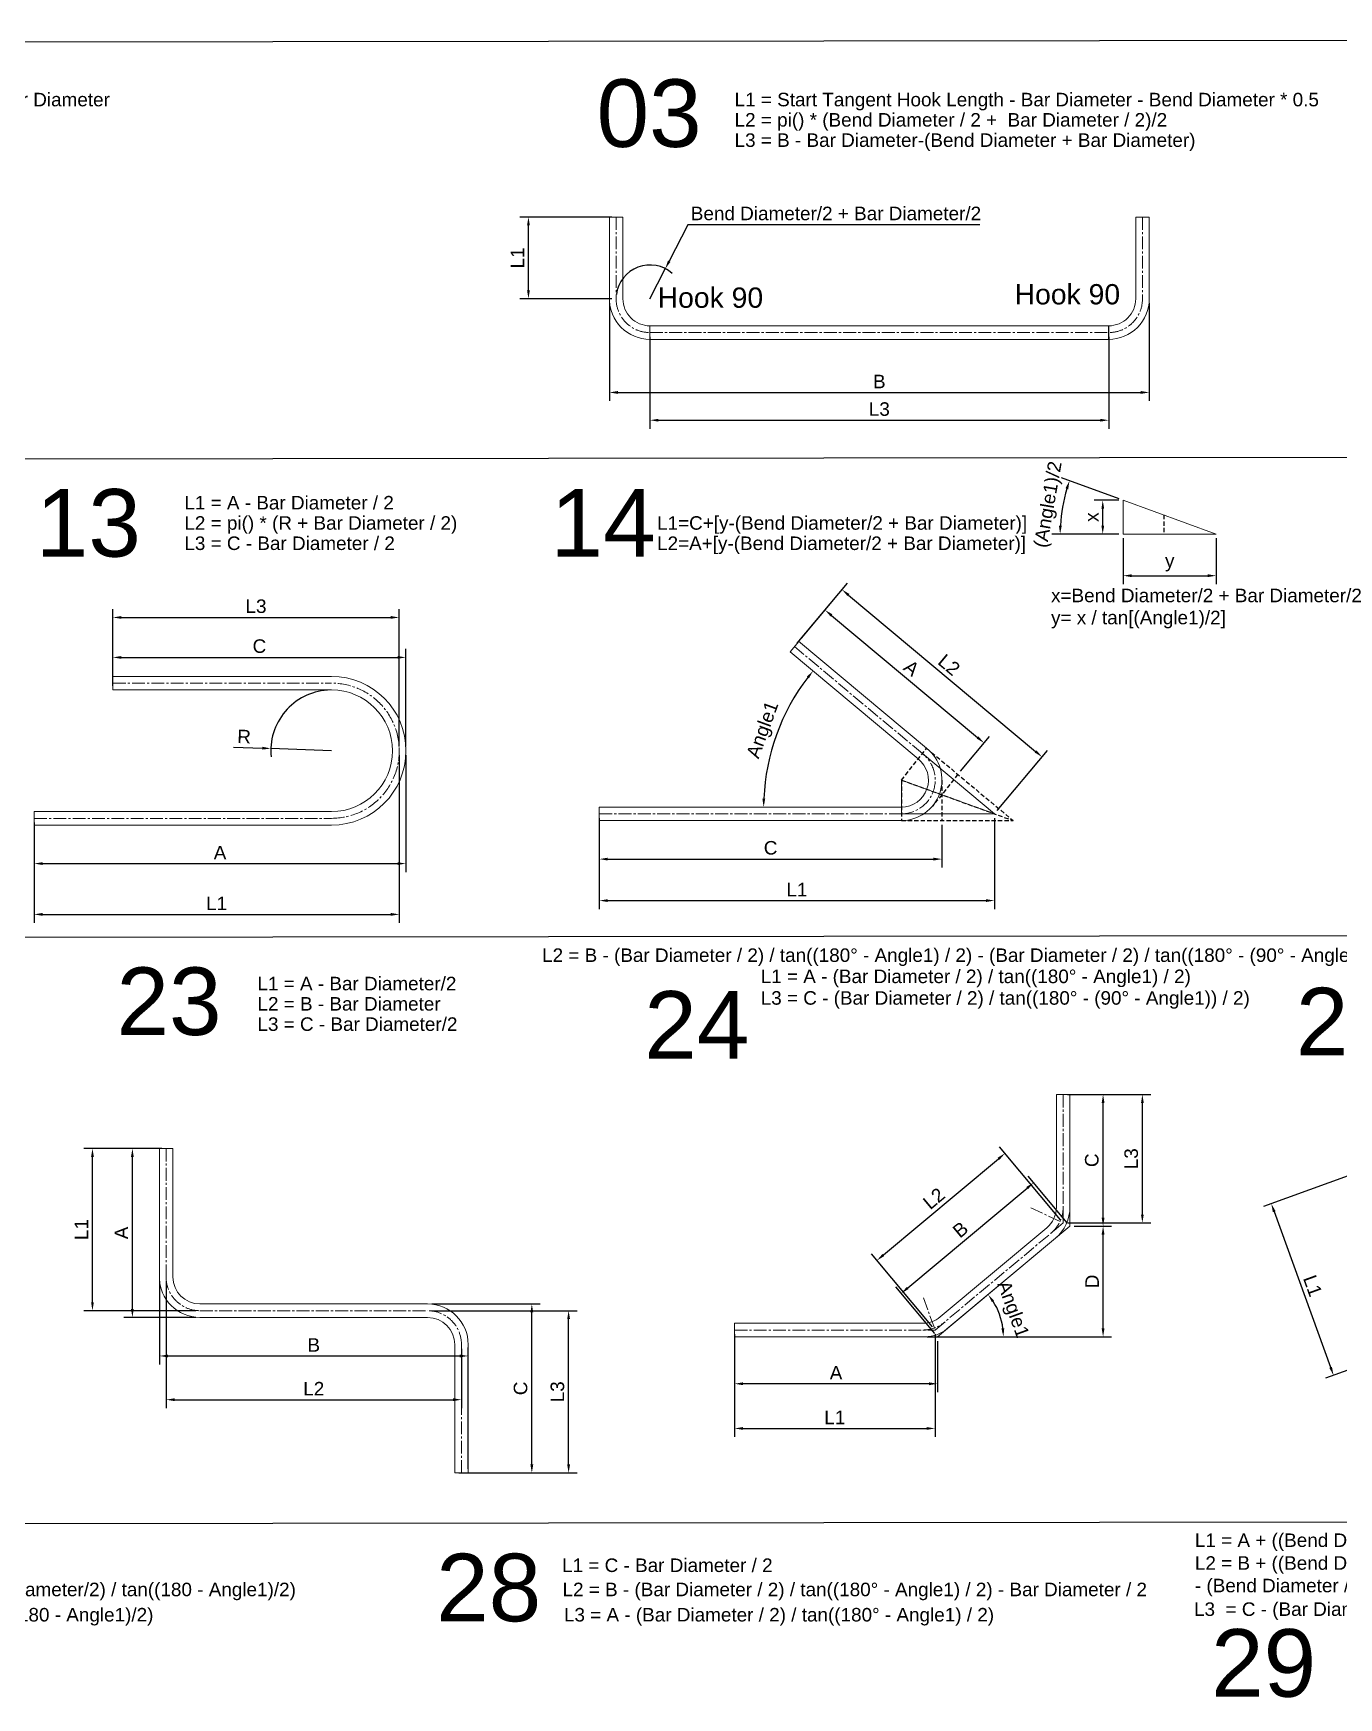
# Model space of a CAD drawing. Header units: metres. Extents: x 125 to 13754, y 1503 to 11930.
# Drawn here: x 2531 to 4461, y 8868 to 11331 of the extents above; entities that cross this region are included whole.
import ezdxf

# ---------------------------------------------------------------- set-up
doc = ezdxf.new("R2010")
doc.units = ezdxf.units.M
doc.linetypes.add('CENTER2', pattern=[28.575, 19.05, -3.175, 3.175, -3.175])
doc.linetypes.add('HIDDEN', pattern=[9.525, 6.35, -3.175])
doc.layers.add('Border', color=6, linetype='HIDDEN')
for name, color, linetype, lineweight in [('CL', 5, 'CENTER2', 0), ('D-STR-DIM', 7, 'Continuous', 0), ('D-STR-STR1', 3, 'Continuous', 0), ('Rebar', 7, 'Continuous', 20)]:
    doc.layers.add(name, color=color, linetype=linetype, lineweight=lineweight)
doc.styles.add('Arial', font='arial.ttf')
doc.dimstyles.new('Check', dxfattribs={"dimscale": 10, "dimtxt": 2, "dimasz": 1.25, "dimexe": 1.25, "dimexo": 0.625, "dimtad": 1, "dimtoh": 1, "dimdec": 1, "dimtxsty": 'Arial', "dimcen": 2.5, "dimclrd": 8, "dimclre": 8, "dimclrt": 1, "dimaunit": 1, "dimadec": 3, "dimazin": 0, "dimtfac": 1, "dimtdec": 1, "dimtix": 1, "dimtmove": 0, "dimatfit": 3, "dimfxl": 1, "dimarcsym": 0})
doc.dimstyles.new('D1-1', dxfattribs={"dimscale": 10, "dimtxt": 2, "dimasz": 1.25, "dimexe": 1.25, "dimexo": 0.625, "dimtad": 1, "dimdec": 1, "dimtxsty": 'Arial', "dimcen": 2.5, "dimclrd": 8, "dimclre": 8, "dimclrt": 4, "dimadec": 1, "dimazin": 0, "dimtfac": 1, "dimtdec": 1, "dimtix": 1, "dimtmove": 0, "dimatfit": 3, "dimfxl": 1, "dimarcsym": 0})

# ---------------------------------------------------------------- blocks, each defined once
blk = doc.blocks.new('*D7')
at = {"layer": 'D-STR-DIM', "color": 8, "lineweight": -2, "transparency": 16777216}
for p, q in [((3081.8, 10263.1), (3081.8, 10090)), ((2531.8, 10153.1), (2531.8, 10090)), ((2544.3, 10102.5), (3069.3, 10102.5))]:
    blk.add_line(p, q, dxfattribs=at)
at = {"layer": 'D-STR-DIM', "color": 8, "transparency": 16777216}
for points in [[(2544.3, 10104.5), (2544.3, 10100.4), (2531.8, 10102.5)], [(3069.3, 10104.5), (3069.3, 10100.4), (3081.8, 10102.5)]]:
    blk.add_solid(points, dxfattribs=at)
at = {"layer": 'Defpoints', "color": 0, "transparency": 16777216}
for p in [(3081.8, 10269.4), (2531.8, 10159.4), (3081.8, 10102.5)]:
    blk.add_point(p, dxfattribs=at)
at = {"layer": 'D-STR-DIM', "color": 4, "transparency": 16777216, "insert": (2806.8, 10118.7), "char_height": 20, "attachment_point": 5, "style": 'Arial'}
blk.add_mtext('A', dxfattribs=at)
blk = doc.blocks.new('*D8')
at = {"layer": 'D-STR-DIM', "color": 8, "lineweight": -2, "transparency": 16777216}
for p, q in [((2648.2, 10365.6), (2648.2, 10420)), ((3081.8, 10275.6), (3081.8, 10420)), ((2660.7, 10407.5), (3069.3, 10407.5))]:
    blk.add_line(p, q, dxfattribs=at)
at = {"layer": 'D-STR-DIM', "color": 8, "transparency": 16777216}
for points in [[(2660.7, 10409.5), (2660.7, 10405.4), (2648.2, 10407.5)], [(3069.3, 10409.5), (3069.3, 10405.4), (3081.8, 10407.5)]]:
    blk.add_solid(points, dxfattribs=at)
at = {"layer": 'Defpoints', "color": 0, "transparency": 16777216}
for p in [(3081.8, 10407.5), (2648.2, 10359.4), (3081.8, 10269.4)]:
    blk.add_point(p, dxfattribs=at)
at = {"layer": 'D-STR-DIM', "color": 4, "transparency": 16777216, "insert": (2865, 10424.1), "char_height": 20, "attachment_point": 5, "style": 'Arial'}
blk.add_mtext('C', dxfattribs=at)
blk = doc.blocks.new('*D9')
at = {"layer": 'D-STR-DIM', "color": 8, "lineweight": -2, "transparency": 16777216}
for p, q in [((3367.7, 10169.8), (3367.7, 10096.6)), ((3874.4, 10159.8), (3874.4, 10096.6)), ((3380.2, 10109.1), (3861.9, 10109.1))]:
    blk.add_line(p, q, dxfattribs=at)
at = {"layer": 'D-STR-DIM', "color": 8, "transparency": 16777216}
for points in [[(3380.2, 10111.2), (3380.2, 10107), (3367.7, 10109.1)], [(3861.9, 10111.2), (3861.9, 10107), (3874.4, 10109.1)]]:
    blk.add_solid(points, dxfattribs=at)
at = {"layer": 'Defpoints', "color": 0, "transparency": 16777216}
for p in [(3367.7, 10176.1), (3874.4, 10166.1), (3874.4, 10109.1)]:
    blk.add_point(p, dxfattribs=at)
at = {"layer": 'D-STR-DIM', "color": 4, "transparency": 16777216, "insert": (3621, 10125.7), "char_height": 20, "attachment_point": 5, "style": 'Arial'}
blk.add_mtext('C', dxfattribs=at)
blk = doc.blocks.new('*D10')
at = {"layer": 'D-STR-DIM', "color": 8, "lineweight": -2, "transparency": 16777216}
blk.add_arc((3924.6, 10186.1), 313.8, 142.3742, 177.7178, dxfattribs=at)
at = {"layer": 'D-STR-DIM', "color": 8, "transparency": 16777216}
for points in [[(3674.4, 10379), (3677.6, 10376.4), (3683.8, 10387.4)], [(3613.1, 10198.5), (3608.9, 10198.6), (3610.7, 10186.1)]]:
    blk.add_solid(points, dxfattribs=at)
at = {"layer": 'Defpoints', "color": 0, "transparency": 16777216}
for p in [(3649.9, 10415.8), (3644, 10326.6), (3839.3, 10257.4), (3367.7, 10186.1), (3814.4, 10186.1)]:
    blk.add_point(p, dxfattribs=at)
at = {"layer": 'D-STR-DIM', "color": 4, "transparency": 16777216, "insert": (3611.5, 10299.7), "char_height": 20, "attachment_point": 5, "rotation": 70.046, "style": 'Arial'}
blk.add_mtext('Angle1', dxfattribs=at)
blk = doc.blocks.new('*D20')
at = {"layer": 'D-STR-DIM', "color": 8, "lineweight": -2, "transparency": 16777216}
for p, q in [((2717.1, 9484.7), (2717.1, 9361.5)), ((3173.8, 9207.2), (3173.8, 9386.5)), ((2729.6, 9374), (3161.3, 9374))]:
    blk.add_line(p, q, dxfattribs=at)
at = {"layer": 'D-STR-DIM', "color": 8, "transparency": 16777216}
for points in [[(2729.6, 9376.1), (2729.6, 9371.9), (2717.1, 9374)], [(3161.3, 9376.1), (3161.3, 9371.9), (3173.8, 9374)]]:
    blk.add_solid(points, dxfattribs=at)
at = {"layer": 'Defpoints', "color": 0, "transparency": 16777216}
for p in [(2717.1, 9491), (3173.8, 9374), (3173.8, 9201)]:
    blk.add_point(p, dxfattribs=at)
at = {"layer": 'D-STR-DIM', "color": 4, "transparency": 16777216, "insert": (2945.4, 9390.3), "char_height": 20, "attachment_point": 5, "style": 'Arial'}
blk.add_mtext('B', dxfattribs=at)
blk = doc.blocks.new('*D19')
at = {"layer": 'D-STR-DIM', "color": 8, "lineweight": -2, "transparency": 16777216}
for p, q in [((2710.8, 9681), (2664.7, 9681)), ((2677.2, 9443.5), (2677.2, 9668.5)), ((2770.8, 9431), (2664.7, 9431))]:
    blk.add_line(p, q, dxfattribs=at)
at = {"layer": 'D-STR-DIM', "color": 8, "transparency": 16777216}
for points in [[(2675.1, 9668.5), (2679.2, 9668.5), (2677.2, 9681)], [(2675.1, 9443.5), (2679.2, 9443.5), (2677.2, 9431)]]:
    blk.add_solid(points, dxfattribs=at)
at = {"layer": 'Defpoints', "color": 0, "transparency": 16777216}
for p in [(2677.2, 9681), (2717.1, 9681), (2777.1, 9431)]:
    blk.add_point(p, dxfattribs=at)
at = {"layer": 'D-STR-DIM', "color": 4, "transparency": 16777216, "insert": (2660.9, 9556), "char_height": 20, "attachment_point": 5, "rotation": 90, "style": 'Arial'}
blk.add_mtext('A', dxfattribs=at)
blk = doc.blocks.new('*D21')
at = {"layer": 'D-STR-DIM', "color": 8, "lineweight": -2, "transparency": 16777216}
for p, q in [((3120.1, 9451), (3280.4, 9451)), ((3267.9, 9213.5), (3267.9, 9438.5)), ((3160.1, 9201), (3280.4, 9201))]:
    blk.add_line(p, q, dxfattribs=at)
at = {"layer": 'D-STR-DIM', "color": 8, "transparency": 16777216}
for points in [[(3265.8, 9438.5), (3270, 9438.5), (3267.9, 9451)], [(3265.8, 9213.5), (3270, 9213.5), (3267.9, 9201)]]:
    blk.add_solid(points, dxfattribs=at)
at = {"layer": 'Defpoints', "color": 0, "transparency": 16777216}
for p in [(3113.8, 9451), (3267.9, 9451), (3153.8, 9201)]:
    blk.add_point(p, dxfattribs=at)
at = {"layer": 'D-STR-DIM', "color": 4, "transparency": 16777216, "insert": (3251.3, 9326), "char_height": 20, "attachment_point": 5, "rotation": 90, "style": 'Arial'}
blk.add_mtext('C', dxfattribs=at)
blk = doc.blocks.new('*D22')
at = {"layer": 'D-STR-DIM', "color": 8, "lineweight": -2, "transparency": 16777216}
for p, q in [((3567.6, 9406.1), (3567.6, 9320.4)), ((3868, 9396.1), (3868, 9320.4)), ((3855.5, 9332.9), (3580.1, 9332.9))]:
    blk.add_line(p, q, dxfattribs=at)
at = {"layer": 'D-STR-DIM', "color": 8, "transparency": 16777216}
for points in [[(3580.1, 9335), (3580.1, 9330.8), (3567.6, 9332.9)], [(3855.5, 9335), (3855.5, 9330.8), (3868, 9332.9)]]:
    blk.add_solid(points, dxfattribs=at)
at = {"layer": 'Defpoints', "color": 0, "transparency": 16777216}
for p in [(3567.6, 9412.4), (3868, 9402.4), (3567.6, 9332.9)]:
    blk.add_point(p, dxfattribs=at)
at = {"layer": 'D-STR-DIM', "color": 4, "transparency": 16777216, "insert": (3717.8, 9349.2), "char_height": 20, "attachment_point": 5, "style": 'Arial'}
blk.add_mtext('A', dxfattribs=at)
blk = doc.blocks.new('*D23')
at = {"layer": 'D-STR-DIM', "color": 8, "lineweight": -2, "transparency": 16777216}
for p, q in [((4059.7, 9570.9), (4002, 9640)), ((3823.8, 9474.6), (4000.4, 9622.4)), ((3863.9, 9407.2), (3806.2, 9476.2))]:
    blk.add_line(p, q, dxfattribs=at)
at = {"layer": 'D-STR-DIM', "color": 8, "transparency": 16777216}
for points in [[(3999.1, 9624), (4001.8, 9620.8), (4010, 9630.4)], [(3822.5, 9476.2), (3825.1, 9473.1), (3814.2, 9466.6)]]:
    blk.add_solid(points, dxfattribs=at)
at = {"layer": 'Defpoints', "color": 0, "transparency": 16777216}
for p in [(4010, 9630.4), (4063.7, 9566.1), (3868, 9402.4)]:
    blk.add_point(p, dxfattribs=at)
at = {"layer": 'D-STR-DIM', "color": 4, "transparency": 16777216, "insert": (3901.7, 9561), "char_height": 20, "attachment_point": 5, "rotation": 39.908, "style": 'Arial'}
blk.add_mtext('B', dxfattribs=at)
blk = doc.blocks.new('*D24')
at = {"layer": 'D-STR-DIM', "color": 8, "lineweight": -2, "transparency": 16777216}
for p, q in [((4060, 9760.8), (4125.2, 9760.8)), ((4112.7, 9578.6), (4112.7, 9748.3)), ((4070, 9566.1), (4125.2, 9566.1))]:
    blk.add_line(p, q, dxfattribs=at)
at = {"layer": 'D-STR-DIM', "color": 8, "transparency": 16777216}
for points in [[(4110.6, 9748.3), (4114.8, 9748.3), (4112.7, 9760.8)], [(4110.6, 9578.6), (4114.8, 9578.6), (4112.7, 9566.1)]]:
    blk.add_solid(points, dxfattribs=at)
at = {"layer": 'Defpoints', "color": 0, "transparency": 16777216}
for p in [(4053.7, 9760.8), (4112.7, 9760.8), (4063.7, 9566.1)]:
    blk.add_point(p, dxfattribs=at)
at = {"layer": 'D-STR-DIM', "color": 4, "transparency": 16777216, "insert": (4096.1, 9663.5), "char_height": 20, "attachment_point": 5, "rotation": 90, "style": 'Arial'}
blk.add_mtext('C', dxfattribs=at)
blk = doc.blocks.new('*D25')
at = {"layer": 'D-STR-DIM', "color": 8, "lineweight": -2, "transparency": 16777216}
for p, q in [((4070, 9566.1), (4125.2, 9566.1)), ((4112.7, 9414.9), (4112.7, 9553.6)), ((3852.4, 9402.4), (4125.2, 9402.4))]:
    blk.add_line(p, q, dxfattribs=at)
at = {"layer": 'D-STR-DIM', "color": 8, "transparency": 16777216}
for points in [[(4110.6, 9553.6), (4114.8, 9553.6), (4112.7, 9566.1)], [(4110.6, 9414.9), (4114.8, 9414.9), (4112.7, 9402.4)]]:
    blk.add_solid(points, dxfattribs=at)
at = {"layer": 'Defpoints', "color": 0, "transparency": 16777216}
for p in [(4063.7, 9566.1), (4112.7, 9566.1), (3846.2, 9402.4)]:
    blk.add_point(p, dxfattribs=at)
at = {"layer": 'D-STR-DIM', "color": 4, "transparency": 16777216, "insert": (4096.5, 9484.3), "char_height": 20, "width": 15.706, "attachment_point": 5, "rotation": 90, "style": 'Arial'}
blk.add_mtext('D', dxfattribs=at)
blk = doc.blocks.new('*D42')
at = {"layer": 'D-STR-DIM', "color": 8, "lineweight": -2, "transparency": 16777216}
blk.add_line((3874.2, 9402.4), (3977.8, 9402.4), dxfattribs=at)
blk.add_arc((3868, 9402.4), 97.4, 7.3609, 32.547, dxfattribs=at)
at = {"layer": 'D-STR-DIM', "color": 8, "transparency": 16777216}
for points in [[(3948.3, 9453.5), (3951.7, 9456), (3942.6, 9464.8)], [(3966.6, 9415), (3962.4, 9414.7), (3965.3, 9402.4)]]:
    blk.add_solid(points, dxfattribs=at)
at = {"layer": 'Defpoints', "color": 0, "transparency": 16777216}
for p in [(4042.2, 9548.1), (3881.9, 9414), (3962.7, 9424.8), (3567.6, 9402.4), (3849.8, 9402.4)]:
    blk.add_point(p, dxfattribs=at)
at = {"layer": 'D-STR-DIM', "color": 4, "transparency": 16777216, "insert": (3977.5, 9442.2), "char_height": 20, "attachment_point": 5, "rotation": 289.954, "style": 'Arial'}
blk.add_mtext('Angle1', dxfattribs=at)
blk = doc.blocks.new('*D103')
at = {"layer": 'D-STR-DIM', "color": 8, "lineweight": -2, "transparency": 16777216}
for p, q in [((3666.7, 10435.9), (3709.6, 10487.2)), ((3711.2, 10469.6), (3927.1, 10289)), ((3901.8, 10239.3), (3944.7, 10290.6))]:
    blk.add_line(p, q, dxfattribs=at)
at = {"layer": 'D-STR-DIM', "color": 8, "transparency": 16777216}
for points in [[(3712.5, 10471.2), (3709.8, 10468), (3701.6, 10477.6)], [(3928.4, 10290.6), (3925.7, 10287.4), (3936.6, 10281)]]:
    blk.add_solid(points, dxfattribs=at)
at = {"layer": 'Defpoints', "color": 0, "transparency": 16777216}
for p in [(3662.7, 10431.1), (3936.6, 10281), (3897.8, 10234.5)]:
    blk.add_point(p, dxfattribs=at)
at = {"layer": 'D-STR-DIM', "color": 4, "transparency": 16777216, "insert": (3829.5, 10391.8), "char_height": 20, "attachment_point": 5, "rotation": 320.092, "style": 'Arial'}
blk.add_mtext('A', dxfattribs=at)
blk = doc.blocks.new('*D105')
at = {"layer": 'D-STR-DIM', "color": 8, "lineweight": -2, "transparency": 16777216}
for p, q in [((3382.6, 10931.8), (3382.6, 10787)), ((4181, 10931.8), (4181, 10787)), ((3395.1, 10799.5), (4168.5, 10799.5))]:
    blk.add_line(p, q, dxfattribs=at)
at = {"layer": 'D-STR-DIM', "color": 8, "transparency": 16777216}
for points in [[(3395.1, 10801.6), (3395.1, 10797.4), (3382.6, 10799.5)], [(4168.5, 10801.6), (4168.5, 10797.4), (4181, 10799.5)]]:
    blk.add_solid(points, dxfattribs=at)
at = {"layer": 'Defpoints', "color": 0, "transparency": 16777216}
for p in [(3382.6, 10938.1), (4181, 10938.1), (4181, 10799.5)]:
    blk.add_point(p, dxfattribs=at)
at = {"layer": 'D-STR-DIM', "color": 4, "transparency": 16777216, "insert": (3781.8, 10815.7), "char_height": 20, "attachment_point": 5, "style": 'Arial'}
blk.add_mtext('B', dxfattribs=at)
blk = doc.blocks.new('Hook90')
at = {"layer": 'CL'}
blk.add_lwpolyline([(-94.5, 170.9), (-94.5, 50, 0.414214), (-44.5, 0), (-44.5, 0)], format="xyb", dxfattribs=at)
at = {"layer": 'Rebar'}
for p, q in [((-104.5, 170.9), (-84.5, 170.9)), ((-44.5, 10), (-44.5, -10))]:
    blk.add_line(p, q, dxfattribs=at)
for points in [[(-104.5, 170.9), (-104.5, 50, 0.414214), (-44.5, -10), (-44.5, -10)], [(-84.5, 170.9), (-84.5, 50, 0.414214), (-44.5, 10), (-44.5, 10)]]:
    blk.add_lwpolyline(points, format="xyb", dxfattribs=at)
blk = doc.blocks.new('*D129')
at = {"layer": 'D-STR-DIM', "color": 8, "lineweight": -2, "transparency": 16777216}
for p, q in [((3367.7, 10159.8), (3367.7, 10035.2)), ((3952.1, 10169.8), (3952.1, 10035.2)), ((3380.2, 10047.7), (3939.6, 10047.7))]:
    blk.add_line(p, q, dxfattribs=at)
at = {"layer": 'D-STR-DIM', "color": 8, "transparency": 16777216}
for points in [[(3380.2, 10049.8), (3380.2, 10045.6), (3367.7, 10047.7)], [(3939.6, 10049.8), (3939.6, 10045.6), (3952.1, 10047.7)]]:
    blk.add_solid(points, dxfattribs=at)
at = {"layer": 'Defpoints', "color": 0, "transparency": 16777216}
for p in [(3952.1, 10176.1), (3367.7, 10166.1), (3952.1, 10047.7)]:
    blk.add_point(p, dxfattribs=at)
at = {"layer": 'D-STR-DIM', "color": 1, "transparency": 16777216, "insert": (3659.9, 10064), "char_height": 20, "width": 581.837, "attachment_point": 5, "style": 'Arial'}
blk.add_mtext('L1', dxfattribs=at)
blk = doc.blocks.new('*D130')
at = {"layer": 'D-STR-DIM', "color": 8, "lineweight": -2, "transparency": 16777216}
for p, q in [((4136.6, 10642.2), (4051.3, 10673.1)), ((4136.2, 10590), (4036.7, 10590))]:
    blk.add_line(p, q, dxfattribs=at)
blk.add_arc((4280.1, 10590), 230.9, 163.1444, 176.8985, dxfattribs=at)
at = {"layer": 'D-STR-DIM', "color": 8, "transparency": 16777216}
for points in [[(4057.1, 10657.7), (4061.1, 10656.3), (4063.1, 10668.9)], [(4051.6, 10602.5), (4047.4, 10602.6), (4049.2, 10590)]]:
    blk.add_solid(points, dxfattribs=at)
at = {"layer": 'Defpoints', "color": 0, "transparency": 16777216}
for p in [(4055.4, 10643.2), (4142.4, 10640), (4142.4, 10590), (4280.1, 10590), (4280.1, 10590)]:
    blk.add_point(p, dxfattribs=at)
at = {"layer": 'D-STR-DIM', "color": 1, "transparency": 16777216, "insert": (4033.6, 10633.4), "char_height": 20, "attachment_point": 5, "rotation": 80.0214, "style": 'Arial'}
blk.add_mtext('{\\C4;(Angle1)/2}', dxfattribs=at)
blk = doc.blocks.new('*D131')
at = {"layer": 'D-STR-DIM', "color": 8, "lineweight": -2, "transparency": 16777216}
for p, q in [((4142.4, 10583.8), (4142.4, 10515.9)), ((4280.1, 10583.8), (4280.1, 10515.9)), ((4154.9, 10528.4), (4267.6, 10528.4))]:
    blk.add_line(p, q, dxfattribs=at)
at = {"layer": 'D-STR-DIM', "color": 8, "transparency": 16777216}
for points in [[(4154.9, 10530.5), (4154.9, 10526.3), (4142.4, 10528.4)], [(4267.6, 10530.5), (4267.6, 10526.3), (4280.1, 10528.4)]]:
    blk.add_solid(points, dxfattribs=at)
at = {"layer": 'Defpoints', "color": 0, "transparency": 16777216}
for p in [(4142.4, 10590), (4280.1, 10590), (4280.1, 10528.4)]:
    blk.add_point(p, dxfattribs=at)
at = {"layer": 'D-STR-DIM', "color": 1, "transparency": 16777216, "insert": (4211.3, 10547.6), "char_height": 20, "attachment_point": 5, "style": 'Arial'}
blk.add_mtext('y', dxfattribs=at)
blk = doc.blocks.new('*D132')
at = {"layer": 'D-STR-DIM', "color": 8, "lineweight": -2, "transparency": 16777216}
for p, q in [((4136.2, 10640), (4099.7, 10640)), ((4112.2, 10602.5), (4112.2, 10627.5)), ((4136.2, 10590), (4099.7, 10590))]:
    blk.add_line(p, q, dxfattribs=at)
at = {"layer": 'D-STR-DIM', "color": 8, "transparency": 16777216}
for points in [[(4110.2, 10627.5), (4114.3, 10627.5), (4112.2, 10640)], [(4110.2, 10602.5), (4114.3, 10602.5), (4112.2, 10590)]]:
    blk.add_solid(points, dxfattribs=at)
at = {"layer": 'Defpoints', "color": 0, "transparency": 16777216}
for p in [(4112.2, 10640), (4142.4, 10640), (4142.4, 10590)]:
    blk.add_point(p, dxfattribs=at)
at = {"layer": 'D-STR-DIM', "color": 1, "transparency": 16777216, "insert": (4096, 10615), "char_height": 20, "attachment_point": 5, "rotation": 90, "style": 'Arial'}
blk.add_mtext('x', dxfattribs=at)
blk = doc.blocks.new('*D155')
at = {"layer": 'D-STR-DIM', "color": 8, "lineweight": -2, "transparency": 16777216}
for p, q in [((3567.6, 9396.1), (3567.6, 9254.3)), ((3864.3, 9406.1), (3864.3, 9254.3)), ((3580.1, 9266.8), (3851.8, 9266.8))]:
    blk.add_line(p, q, dxfattribs=at)
at = {"layer": 'D-STR-DIM', "color": 8, "transparency": 16777216}
for points in [[(3580.1, 9268.8), (3580.1, 9264.7), (3567.6, 9266.8)], [(3851.8, 9268.8), (3851.8, 9264.7), (3864.3, 9266.8)]]:
    blk.add_solid(points, dxfattribs=at)
at = {"layer": 'Defpoints', "color": 0, "transparency": 16777216}
for p in [(3864.3, 9412.4), (3567.6, 9402.4), (3864.3, 9266.8)]:
    blk.add_point(p, dxfattribs=at)
at = {"layer": 'D-STR-DIM', "color": 1, "transparency": 16777216, "insert": (3715.9, 9283.1), "char_height": 20, "width": 656.801, "attachment_point": 5, "style": 'Arial'}
blk.add_mtext('L1', dxfattribs=at)
blk = doc.blocks.new('*D156')
at = {"layer": 'D-STR-DIM', "color": 8, "lineweight": -2, "transparency": 16777216}
for p, q in [((4049.7, 9575.6), (3959.6, 9683.3)), ((3787.8, 9523.4), (3958, 9665.7)), ((3860.3, 9417.2), (3770.2, 9524.9))]:
    blk.add_line(p, q, dxfattribs=at)
at = {"layer": 'D-STR-DIM', "color": 8, "transparency": 16777216}
for points in [[(3956.7, 9667.3), (3959.4, 9664.1), (3967.6, 9673.8)], [(3786.5, 9525), (3789.1, 9521.8), (3778.2, 9515.3)]]:
    blk.add_solid(points, dxfattribs=at)
at = {"layer": 'Defpoints', "color": 0, "transparency": 16777216}
for p in [(3967.6, 9673.8), (4053.7, 9570.8), (3864.3, 9412.4)]:
    blk.add_point(p, dxfattribs=at)
at = {"layer": 'D-STR-DIM', "color": 1, "transparency": 16777216, "insert": (3862.5, 9607), "char_height": 20, "attachment_point": 5, "rotation": 39.908, "style": 'Arial'}
blk.add_mtext('L2', dxfattribs=at)
blk = doc.blocks.new('*D157')
at = {"layer": 'D-STR-DIM', "color": 8, "lineweight": -2, "transparency": 16777216}
for p, q in [((4060, 9760.8), (4183.3, 9760.8)), ((4170.8, 9583.3), (4170.8, 9748.3)), ((4060, 9570.8), (4183.3, 9570.8))]:
    blk.add_line(p, q, dxfattribs=at)
at = {"layer": 'D-STR-DIM', "color": 8, "transparency": 16777216}
for points in [[(4168.8, 9748.3), (4172.9, 9748.3), (4170.8, 9760.8)], [(4168.8, 9583.3), (4172.9, 9583.3), (4170.8, 9570.8)]]:
    blk.add_solid(points, dxfattribs=at)
at = {"layer": 'Defpoints', "color": 0, "transparency": 16777216}
for p in [(4053.7, 9760.8), (4170.8, 9760.8), (4053.7, 9570.8)]:
    blk.add_point(p, dxfattribs=at)
at = {"layer": 'D-STR-DIM', "color": 1, "transparency": 16777216, "insert": (4154.4, 9665.8), "char_height": 20, "attachment_point": 5, "rotation": 90, "style": 'Arial'}
blk.add_mtext('L3', dxfattribs=at)
blk = doc.blocks.new('*D199')
at = {"layer": 'D-STR-DIM', "color": 8, "lineweight": -2, "transparency": 16777216}
for p, q in [((3386.4, 11059), (3250.4, 11059)), ((3262.9, 10950.6), (3262.9, 11046.5)), ((3386.4, 10938.1), (3250.4, 10938.1))]:
    blk.add_line(p, q, dxfattribs=at)
at = {"layer": 'D-STR-DIM', "color": 8, "transparency": 16777216}
for points in [[(3260.8, 11046.5), (3265, 11046.5), (3262.9, 11059)], [(3260.8, 10950.6), (3265, 10950.6), (3262.9, 10938.1)]]:
    blk.add_solid(points, dxfattribs=at)
at = {"layer": 'Defpoints', "color": 0, "transparency": 16777216}
for p in [(3262.9, 11059), (3392.6, 11059), (3392.6, 10938.1)]:
    blk.add_point(p, dxfattribs=at)
at = {"layer": 'D-STR-DIM', "color": 1, "transparency": 16777216, "insert": (3246.6, 10998.5), "char_height": 20, "width": 600.676, "attachment_point": 5, "rotation": 90, "style": 'Arial'}
blk.add_mtext('L1', dxfattribs=at)
blk = doc.blocks.new('*D200')
at = {"layer": 'D-STR-DIM', "color": 8, "lineweight": -2, "transparency": 16777216}
for p, q in [((3442.6, 10881.8), (3442.6, 10745.9)), ((4121, 10881.8), (4121, 10745.9)), ((3455.1, 10758.4), (4108.5, 10758.4))]:
    blk.add_line(p, q, dxfattribs=at)
at = {"layer": 'D-STR-DIM', "color": 8, "transparency": 16777216}
for points in [[(3455.1, 10760.5), (3455.1, 10756.3), (3442.6, 10758.4)], [(4108.5, 10760.5), (4108.5, 10756.3), (4121, 10758.4)]]:
    blk.add_solid(points, dxfattribs=at)
at = {"layer": 'Defpoints', "color": 0, "transparency": 16777216}
for p in [(3442.6, 10888.1), (4121, 10888.1), (4121, 10758.4)]:
    blk.add_point(p, dxfattribs=at)
at = {"layer": 'D-STR-DIM', "color": 1, "transparency": 16777216, "insert": (3781.8, 10774.8), "char_height": 20, "attachment_point": 5, "style": 'Arial'}
blk.add_mtext('L3', dxfattribs=at)
blk = doc.blocks.new('*D209')
at = {"layer": 'D-STR-STR1', "color": 8, "lineweight": -2, "transparency": 16777216}
for p, q in [((3498.5, 11047.6), (3471, 10993.7)), ((3930.6, 11047.6), (3498.5, 11047.6)), ((3442.6, 10938.1), (3465.3, 10982.6))]:
    blk.add_line(p, q, dxfattribs=at)
blk.add_arc((3442.6, 10938.1), 50, 48.6252, 172.838, dxfattribs=at)
at = {"layer": 'D-STR-STR1', "color": 8, "transparency": 16777216}
blk.add_solid([(3469.2, 10994.7), (3472.9, 10992.8), (3465.3, 10982.6)], dxfattribs=at)
at = {"layer": 'Defpoints', "color": 0, "transparency": 16777216}
for p in [(3465.3, 10982.6), (3442.6, 10938.1)]:
    blk.add_point(p, dxfattribs=at)
at = {"layer": 'D-STR-STR1', "color": 1, "transparency": 16777216, "insert": (3717.7, 11064.2), "char_height": 20, "attachment_point": 5, "style": 'Arial'}
blk.add_mtext('Bend Diameter/2 + Bar Diameter/2', dxfattribs=at)
blk = doc.blocks.new('*D217')
at = {"layer": 'D-STR-DIM', "color": 8, "lineweight": -2, "transparency": 16777216}
for p, q in [((3071.8, 10263.1), (3071.8, 10014.8)), ((2531.8, 10163.1), (2531.8, 10014.8)), ((2544.3, 10027.3), (3059.3, 10027.3))]:
    blk.add_line(p, q, dxfattribs=at)
at = {"layer": 'D-STR-DIM', "color": 8, "transparency": 16777216}
for points in [[(2544.3, 10029.4), (2544.3, 10025.2), (2531.8, 10027.3)], [(3059.3, 10029.4), (3059.3, 10025.2), (3071.8, 10027.3)]]:
    blk.add_solid(points, dxfattribs=at)
at = {"layer": 'Defpoints', "color": 0, "transparency": 16777216}
for p in [(3071.8, 10269.4), (2531.8, 10169.4), (3071.8, 10027.3)]:
    blk.add_point(p, dxfattribs=at)
at = {"layer": 'D-STR-DIM', "color": 1, "transparency": 16777216, "insert": (2801.8, 10043.6), "char_height": 20, "attachment_point": 5, "style": 'Arial'}
blk.add_mtext('L1', dxfattribs=at)
blk = doc.blocks.new('*D218')
at = {"layer": 'D-STR-DIM', "color": 8, "lineweight": -2, "transparency": 16777216}
for p, q in [((2648.2, 10375.6), (2648.2, 10479.1)), ((2660.7, 10466.6), (3059.3, 10466.6)), ((3071.8, 10275.6), (3071.8, 10479.1))]:
    blk.add_line(p, q, dxfattribs=at)
at = {"layer": 'D-STR-DIM', "color": 8, "transparency": 16777216}
for points in [[(2660.7, 10468.7), (2660.7, 10464.6), (2648.2, 10466.6)], [(3059.3, 10468.7), (3059.3, 10464.6), (3071.8, 10466.6)]]:
    blk.add_solid(points, dxfattribs=at)
at = {"layer": 'Defpoints', "color": 0, "transparency": 16777216}
for p in [(3071.8, 10466.6), (2648.2, 10369.4), (3071.8, 10269.4)]:
    blk.add_point(p, dxfattribs=at)
at = {"layer": 'D-STR-DIM', "color": 1, "transparency": 16777216, "insert": (2860, 10483.1), "char_height": 20, "attachment_point": 5, "style": 'Arial'}
blk.add_mtext('L3', dxfattribs=at)
blk = doc.blocks.new('*D219')
at = {"layer": 'D-STR-STR1', "color": 8, "lineweight": -2, "transparency": 16777216}
for p, q in [((2826.8, 10274.8), (2869.4, 10273.2)), ((2971.8, 10269.4), (2881.9, 10272.7))]:
    blk.add_line(p, q, dxfattribs=at)
blk.add_arc((2971.8, 10269.4), 90, 93.9789, 185.8374, dxfattribs=at)
at = {"layer": 'D-STR-STR1', "color": 8, "transparency": 16777216}
blk.add_solid([(2869.5, 10275.3), (2869.3, 10271.1), (2881.9, 10272.7)], dxfattribs=at)
at = {"layer": 'Defpoints', "color": 0, "transparency": 16777216}
for p in [(2881.9, 10272.7), (2971.8, 10269.4)]:
    blk.add_point(p, dxfattribs=at)
at = {"layer": 'D-STR-STR1', "color": 4, "transparency": 16777216, "insert": (2842.4, 10290.4), "char_height": 20, "attachment_point": 5, "rotation": 357.8796, "style": 'Arial'}
blk.add_mtext('R', dxfattribs=at)
blk = doc.blocks.new('*D223')
at = {"layer": 'D-STR-DIM', "color": 8, "lineweight": -2, "transparency": 16777216}
for p, q in [((2720.8, 9681), (2605.6, 9681)), ((2618.1, 9453.5), (2618.1, 9668.5)), ((2770.8, 9441), (2605.6, 9441))]:
    blk.add_line(p, q, dxfattribs=at)
at = {"layer": 'D-STR-DIM', "color": 8, "transparency": 16777216}
for points in [[(2616.1, 9668.5), (2620.2, 9668.5), (2618.1, 9681)], [(2616.1, 9453.5), (2620.2, 9453.5), (2618.1, 9441)]]:
    blk.add_solid(points, dxfattribs=at)
at = {"layer": 'Defpoints', "color": 0, "transparency": 16777216}
for p in [(2618.1, 9681), (2727.1, 9681), (2777.1, 9441)]:
    blk.add_point(p, dxfattribs=at)
at = {"layer": 'D-STR-DIM', "color": 1, "transparency": 16777216, "insert": (2601.9, 9561), "char_height": 20, "attachment_point": 5, "rotation": 90, "style": 'Arial'}
blk.add_mtext('L1', dxfattribs=at)
blk = doc.blocks.new('*D224')
at = {"layer": 'D-STR-DIM', "color": 8, "lineweight": -2, "transparency": 16777216}
for p, q in [((2727.1, 9484.7), (2727.1, 9296.8)), ((3163.8, 9384.7), (3163.8, 9296.8)), ((2739.6, 9309.3), (3151.3, 9309.3))]:
    blk.add_line(p, q, dxfattribs=at)
at = {"layer": 'D-STR-DIM', "color": 8, "transparency": 16777216}
for points in [[(2739.6, 9311.4), (2739.6, 9307.2), (2727.1, 9309.3)], [(3151.3, 9311.4), (3151.3, 9307.2), (3163.8, 9309.3)]]:
    blk.add_solid(points, dxfattribs=at)
at = {"layer": 'Defpoints', "color": 0, "transparency": 16777216}
for p in [(2727.1, 9491), (3163.8, 9391), (3163.8, 9309.3)]:
    blk.add_point(p, dxfattribs=at)
at = {"layer": 'D-STR-DIM', "color": 1, "transparency": 16777216, "insert": (2945.4, 9325.6), "char_height": 20, "attachment_point": 5, "style": 'Arial'}
blk.add_mtext('L2', dxfattribs=at)
blk = doc.blocks.new('*D225')
at = {"layer": 'D-STR-DIM', "color": 8, "lineweight": -2, "transparency": 16777216}
for p, q in [((3120.1, 9441), (3334.8, 9441)), ((3322.3, 9213.5), (3322.3, 9428.5)), ((3170.1, 9201), (3334.8, 9201))]:
    blk.add_line(p, q, dxfattribs=at)
at = {"layer": 'D-STR-DIM', "color": 8, "transparency": 16777216}
for points in [[(3320.2, 9428.5), (3324.4, 9428.5), (3322.3, 9441)], [(3320.2, 9213.5), (3324.4, 9213.5), (3322.3, 9201)]]:
    blk.add_solid(points, dxfattribs=at)
at = {"layer": 'Defpoints', "color": 0, "transparency": 16777216}
for p in [(3113.8, 9441), (3322.3, 9441), (3163.8, 9201)]:
    blk.add_point(p, dxfattribs=at)
at = {"layer": 'D-STR-DIM', "color": 1, "transparency": 16777216, "insert": (3305.8, 9321), "char_height": 20, "attachment_point": 5, "rotation": 90, "style": 'Arial'}
blk.add_mtext('L3', dxfattribs=at)
blk = doc.blocks.new('*D229')
at = {"layer": 'D-STR-DIM', "color": 8, "lineweight": -2, "transparency": 16777216}
for p, q in [((4540.6, 9664.1), (4349.8, 9595)), ((4365.8, 9587.5), (4449.2, 9357.2)), ((4632.6, 9410.3), (4441.7, 9341.2))]:
    blk.add_line(p, q, dxfattribs=at)
at = {"layer": 'D-STR-DIM', "color": 8, "transparency": 16777216}
for points in [[(4367.8, 9588.2), (4363.8, 9586.8), (4361.5, 9599.3)], [(4451.2, 9357.9), (4447.3, 9356.4), (4453.5, 9345.4)]]:
    blk.add_solid(points, dxfattribs=at)
at = {"layer": 'Defpoints', "color": 0, "transparency": 16777216}
for p in [(4546.5, 9666.3), (4638.4, 9412.4), (4453.5, 9345.4)]:
    blk.add_point(p, dxfattribs=at)
at = {"layer": 'D-STR-DIM', "color": 1, "transparency": 16777216, "insert": (4422.8, 9477.9), "char_height": 20, "width": 689.42, "attachment_point": 5, "rotation": 289.9065, "style": 'Arial'}
blk.add_mtext('L1 ', dxfattribs=at)
blk = doc.blocks.new('*D330')
at = {"layer": 'D-STR-DIM', "color": 8, "lineweight": -2, "transparency": 16777216}
for p, q in [((3660.1, 10428.4), (3734.6, 10517.4)), ((3736.1, 10499.8), (4013, 10268.3)), ((3956.1, 10180.9), (4030.6, 10269.9))]:
    blk.add_line(p, q, dxfattribs=at)
at = {"layer": 'D-STR-DIM', "color": 8, "transparency": 16777216}
for points in [[(3737.5, 10501.4), (3734.8, 10498.2), (3726.6, 10507.8)], [(4014.3, 10269.9), (4011.6, 10266.7), (4022.5, 10260.3)]]:
    blk.add_solid(points, dxfattribs=at)
at = {"layer": 'Defpoints', "color": 0, "transparency": 16777216}
for p in [(3656.1, 10423.6), (4022.5, 10260.3), (3952.1, 10176.1)]:
    blk.add_point(p, dxfattribs=at)
at = {"layer": 'D-STR-DIM', "color": 1, "transparency": 16777216, "insert": (3885, 10396.6), "char_height": 20, "attachment_point": 5, "rotation": 320.092, "style": 'Arial'}
blk.add_mtext('L2', dxfattribs=at)

msp = doc.modelspace()

# ---------------------------------------------------------------- linework, layer by layer
for p, q in [((125.39, 11315.67), (13753.94, 11330.87)), ((125.39, 10698.87), (13753.94, 10714.07)), ((125.39, 9991.13), (13753.94, 10006.33)), ((125.39, 9123.75), (13753.94, 9138.95))]:
    msp.add_line(p, q)
at = {"layer": 'Border'}
for p, q in [((4202.44, 10618.24), (4202.44, 10590.03)), ((3814.43, 10226.07), (3851.77, 10273.04)), ((3851.77, 10273.04), (3979.66, 10166.07)), ((3814.43, 10226.07), (3814.43, 10166.07)), ((3814.43, 10226.07), (3979.66, 10166.07)), ((3874.43, 10226.07), (3874.43, 10166.07)), ((3814.43, 10166.07), (3979.66, 10166.07))]:
    msp.add_line(p, q, dxfattribs=at)
msp.add_lwpolyline([(3897.79, 10234.54), (3874.43, 10204.28), (3860.45, 10187.57)], dxfattribs=at)
at = {"layer": 'CL'}
for p, q in [((3442.6, 10888.06), (4120.97, 10888.06)), ((3845.54, 10265.21), (3656.13, 10423.63)), ((2648.19, 10369.4), (2971.81, 10369.4)), ((3367.66, 10176.07), (3814.43, 10176.07)), ((2531.81, 10169.4), (2971.81, 10169.4)), ((4053.74, 9760.81), (4053.74, 9570.81)), ((2727.08, 9680.97), (2727.08, 9490.97)), ((4049.04, 9573), (4003.74, 9594.17)), ((3864.33, 9412.38), (4053.74, 9570.81)), ((3863.24, 9415.39), (3846.17, 9462.38)), ((2777.08, 9440.97), (3113.81, 9440.97)), ((3567.56, 9412.38), (3864.33, 9412.38)), ((3163.81, 9200.97), (3163.81, 9390.97))]:
    msp.add_line(p, q, dxfattribs=at)
for centre, radius, start, end in [((2971.81, 10269.4), 100, 270, 90), ((3814.43, 10226.07), 50, 270, 51.51385), ((4003.74, 9594.17), 50, 309.90796, 0), ((2777.08, 9490.97), 50, 180, 270), ((3113.81, 9390.97), 50, 0, 90), ((3846.17, 9462.38), 50, 270, 309.90796)]:
    msp.add_arc(centre, radius, start, end, dxfattribs=at)
at = {"layer": 'Rebar'}
for p, q in [((3649.9, 10415.8), (3662.73, 10431.14)), ((4063.74, 9760.81), (4043.74, 9760.81)), ((2717.08, 9490.97), (2717.08, 9680.97)), ((2717.08, 9680.97), (2737.08, 9680.97)), ((2737.08, 9680.97), (2737.08, 9490.97)), ((3113.81, 9450.97), (2777.08, 9450.97)), ((2777.08, 9430.97), (3113.81, 9430.97)), ((3153.81, 9200.97), (3153.81, 9390.97)), ((3173.81, 9390.97), (3173.81, 9200.97)), ((3173.81, 9200.97), (3153.81, 9200.97))]:
    msp.add_line(p, q, dxfattribs=at)
msp.add_lwpolyline([(3442.6, 10878.06), (4120.97, 10878.06), (4120.97, 10898.06), (3442.6, 10898.06)], close=True, dxfattribs=at)
at = {"layer": 'Rebar', "color": 1}
for points in [[(4280.13, 10590.03), (4142.44, 10590.03), (4142.44, 10640.03)], [(3952.12, 10176.07), (3814.43, 10176.07), (3814.43, 10226.07)]]:
    msp.add_lwpolyline(points, close=True, dxfattribs=at)
at = {"layer": 'Rebar'}
for points in [[(3649.9, 10415.8), (3839.32, 10257.38, -0.7100974), (3814.43, 10186.07), (3367.66, 10186.07), (3367.66, 10166.07), (3814.43, 10166.07, 0.7100974), (3851.77, 10273.04), (3662.35, 10431.46)], [(4043.74, 9760.81), (4043.74, 9594.17, -0.222116), (4029.41, 9563.48), (3871.84, 9431.7, -0.1759129), (3846.18, 9422.38), (3567.56, 9422.38), (3567.56, 9402.38), (3849.8, 9402.38, 0.1759129), (3881.88, 9414.03), (4042.24, 9548.15, 0.222116), (4063.74, 9594.17), (4063.74, 9760.81)]]:
    msp.add_lwpolyline(points, format="xyb", dxfattribs=at)
for points in [[(2971.81, 10379.4), (2648.19, 10379.4), (2648.19, 10359.4), (2971.81, 10359.4)], [(3845.54, 10265.21), (3952.12, 10176.07)], [(2971.81, 10179.4), (2531.81, 10179.4), (2531.81, 10159.4), (2971.81, 10159.4)], [(3814.43, 10176.07), (3874.43, 10176.07)], [(3874.43, 10176.07), (3952.12, 10176.07)], [(3849.8, 9402.38), (3867.95, 9402.38), (4063.74, 9566.14), (4063.74, 9594.17)]]:
    msp.add_lwpolyline(points, dxfattribs=at)
for centre, radius, start, end in [((2971.81, 10269.4), 110, 270, 90), ((2971.81, 10269.4), 90, 270, 90), ((2777.08, 9490.97), 60, 180, 270), ((2777.08, 9490.97), 40, 180, 270), ((3113.81, 9390.97), 60, 0, 90), ((3113.81, 9390.97), 40, 0, 90)]:
    msp.add_arc(centre, radius, start, end, dxfattribs=at)

# ---------------------------------------------------------------- block references
at = {"layer": 'Border'}
msp.add_blockref('Hook90', (3487.07, 10888.06), dxfattribs=at)
at = {"layer": 'Border', "xscale": -1}
msp.add_blockref('Hook90', (4076.51, 10888.06), dxfattribs=at)

# ---------------------------------------------------------------- texts
at = {"layer": 'Rebar', "style": 'Arial'}
for s, height, p in [('03', 100, (3363.65, 11162.74)), ('Hook 90', 30, (3981.85, 10929.78)), ('Hook 90', 30, (3453.94, 10924.78)), ('13', 100, (2534.4, 10556.57)), ('14', 100, (3295.58, 10556.57)), ('23', 100, (2653.67, 9848.82)), ('24', 100, (3434.22, 9813.78)), ('25', 100, (4397.87, 9818.7)), ('28', 100, (3126.41, 8981.45)), ('29', 100, (4272.46, 8869.83))]:
    msp.add_text(s, height=height, dxfattribs=at).set_placement(p)
at = {"layer": 'Rebar', "color": 0, "style": 'Arial'}
msp.add_text('L2 = B - (Bar Diameter / 2) / tan((180° - Angle1) / 2) - (Bar Diameter / 2) / tan((180° - (90° - Angle1)) / 2)', height=20, dxfattribs=at).set_placement((3283.07, 9956.97))
at = {"layer": 'Rebar', "color": 0, "char_height": 20, "attachment_point": 1, "style": 'Arial'}
for s, width, insert in [('L1 = Start Tangent Hook Length - Bend Diameter / 2 - Bar Diameter', 1337.0646, (1806.16, 11242.81)), ('L1 = Start Tangent Hook Length - Bar Diameter - Bend Diameter * 0.5', 1337.0646, (3567.77, 11242.81)), ('L2 = pi() * (Bend Diameter / 2 +  Bar Diameter / 2)/2', 1337.0646, (3567.77, 11212.81)), ('L3 = B - Bar Diameter-(Bend Diameter + Bar Diameter) ', 1337.0646, (3567.77, 11182.81)), ('L1 = A - Bar Diameter / 2', 1337.0646, (2754.04, 10646.4)), ('L2 = pi() * (R + Bar Diameter / 2)', 1337.0646, (2754.04, 10616.4)), ('L1=C+[y-(Bend Diameter/2 + Bar Diameter)]', 1337.0646, (3453.11, 10616.4)), ('L3 = C - Bar Diameter / 2', 1337.0646, (2754.04, 10586.4)), ('L2=A+[y-(Bend Diameter/2 + Bar Diameter)]', 1337.0646, (3453.11, 10586.4)), ('x=Bend Diameter/2 + Bar Diameter/2 ', 472.2934, (4035.76, 10509.16)), ('y= x / tan[(Angle1)/2]', 472.2934, (4035.76, 10476.47)), ('L1 = A - Bar Diameter/2', 1337.0646, (2862.13, 9934.98)), ('L1 = A - (Bar Diameter / 2) / tan((180° - Angle1) / 2)', 671.4797, (3606.37, 9945.65)), ('L2 = B - Bar Diameter', 1337.0646, (2862.13, 9904.98)), ('L3 = C - (Bar Diameter / 2) / tan((180° - (90° - Angle1)) / 2)', 778.5364, (3606.37, 9913.71)), ('L3 = C - Bar Diameter/2', 1337.0646, (2862.13, 9874.98)), ('L1 = A + ((Bend Diameter / 2 + Bar Diameter / 2) / (tan(Angle1 / 2)) - (Bend Diameter / 2 + Bar Diameter))', 1337.0646, (4248.5, 9111.41)), ('L2 = B + ((Bend Diameter / 2 + Bar Diameter / 2) / (tan(Angle1 / 2)) \\P- (Bend Diameter / 2 + Bar Diameter)) - (Bar Diameter / 2) / tan((180° - Angle1) / 2)', 1886.6889, (4248.5, 9077.71)), ('L3  = C - (Bar Diameter / 2) / tan((180° - Angle1) / 2)', 1337.0646, (4247.22, 9009.45))]:
    msp.add_mtext_dynamic_manual_height_columns(s, width=width, gutter_width=50, heights=[0], dxfattribs=dict(at, insert=insert))
at = {"layer": 'Rebar', "color": 0, "char_height": 20, "attachment_point": 5, "style": 'Arial'}
for s, insert in [('L1 = C - Bar Diameter / 2', (3468.33, 9064.25)), ('L2 = B - Bar Diameter / 2- (Bar Diameter/2) / tan((180 - Angle1)/2)', (2511.8, 9025.56)), ('L2 = B - (Bar Diameter / 2) / tan((180° - Angle1) / 2) - Bar Diameter / 2', (3745.49, 9025.56)), ('L3 =  C - (Bar Diameter/2) / tan((180 - Angle1)/2)', (2406.69, 8988.17)), ('L3 = A - (Bar Diameter / 2) / tan((180° - Angle1) / 2)', (3633.47, 8988.17))]:
    msp.add_mtext(s, dxfattribs=dict(at, insert=insert))

# ---------------------------------------------------------------- dimensions: what is measured, and where the dimension line sits
at = {"layer": 'D-STR-DIM'}
for p1, p2, distance, text, dimstyle, picture, middle in [((3392.6, 10938.06), (3392.6, 11059.01), 129.68, 'L1', 'Check', '*D199', (3246.63, 10998.54)), ((3442.6, 10888.06), (4120.97, 10888.06), -129.68, 'L3', 'Check', '*D200', (3781.79, 10774.85)), ((3656.13, 10423.63), (3952.12, 10176.07), 109.78, 'L2', 'Check', '*D330', (3885, 10396.55)), ((3662.73, 10431.14), (3897.79, 10234.54), 60.57, 'A', 'D1-1', '*D103', (3829.54, 10391.77)), ((4546.5, 9666.27), (4638.43, 9412.38), -196.71, 'L1 ', 'Check', '*D229', (4422.82, 9477.89)), ((4053.74, 9570.81), (4053.74, 9760.81), -117.1, 'L3', 'Check', '*D157', (4154.38, 9665.81)), ((3864.33, 9412.38), (4053.74, 9570.81), 134.22, 'L2', 'Check', '*D156', (3862.48, 9607.05)), ((3867.95, 9402.38), (4063.74, 9566.14), 83.75, 'B', 'D1-1', '*D23', (3901.69, 9560.97))]:
    dim = msp.add_aligned_dim(p1=p1, p2=p2, distance=distance, text=text, dimstyle=dimstyle, dxfattribs=at)
    dim.commit()
    dim.dimension.update_dxf_attribs({"geometry": picture, "text_midpoint": middle})
for base, p1, p2, text, dimstyle, picture, middle in [((4180.97, 10799.49), (3382.6, 10938.06), (4180.97, 10938.06), 'B', 'D1-1', '*D105', (3781.79, 10815.74)), ((4280.13, 10528.4), (4142.44, 10590.03), (4280.13, 10590.03), 'y', 'Check', '*D131', (4211.29, 10547.59)), ((3071.81, 10466.64), (2648.19, 10369.4), (3071.81, 10269.4), 'L3', 'Check', '*D218', (2860, 10483.11)), ((3081.81, 10407.46), (2648.19, 10359.4), (3081.81, 10269.4), 'C', 'D1-1', '*D8', (2865, 10424.05)), ((3081.81, 10102.46), (2531.81, 10159.4), (3081.81, 10269.4), 'A', 'D1-1', '*D7', (2806.81, 10118.71)), ((3071.81, 10027.33), (2531.81, 10169.4), (3071.81, 10269.4), 'L1', 'Check', '*D217', (2801.81, 10043.62)), ((3874.43, 10109.13), (3367.66, 10176.07), (3874.43, 10166.07), 'C', 'D1-1', '*D9', (3621.04, 10125.72)), ((3952.12, 10047.67), (3367.66, 10166.07), (3952.12, 10176.07), 'L1', 'Check', '*D129', (3659.89, 10063.96)), ((3173.81, 9374.03), (2717.08, 9490.97), (3173.81, 9200.97), 'B', 'D1-1', '*D20', (2945.45, 9390.28)), ((3163.81, 9309.27), (2727.08, 9490.97), (3163.81, 9390.97), 'L2', 'Check', '*D224', (2945.45, 9325.56)), ((3864.33, 9266.77), (3567.56, 9402.38), (3864.33, 9412.38), 'L1', 'Check', '*D155', (3715.94, 9283.06)), ((3567.56, 9332.91), (3867.95, 9402.38), (3567.56, 9412.38), 'A', 'D1-1', '*D22', (3717.76, 9349.16))]:
    dim = msp.add_linear_dim(base=base, p1=p1, p2=p2, text=text, dimstyle=dimstyle, dxfattribs=at)
    dim.commit()
    dim.dimension.update_dxf_attribs({"geometry": picture, "text_midpoint": middle})
for base, line1, line2, text, dimstyle, picture, middle in [((4055.39, 10643.18), ((4280.13, 10590.03), (4142.44, 10590.03)), ((4142.44, 10640.03), (4280.13, 10590.03)), '{\\C4;(Angle1)/2}', 'Check', '*D130', (4033.61, 10633.41)), ((3643.98, 10326.62), ((3649.9, 10415.8), (3839.32, 10257.38)), ((3814.43, 10186.07), (3367.66, 10186.07)), 'Angle1', 'D1-1', '*D10', (3611.51, 10299.74)), ((3962.71, 9424.79), ((3567.56, 9402.38), (3849.8, 9402.38)), ((3881.88, 9414.03), (4042.24, 9548.15)), 'Angle1', 'D1-1', '*D42', (3977.55, 9442.17))]:
    dim = msp.add_angular_dim_2l(base=base, line1=line1, line2=line2, text=text, dimstyle=dimstyle, dxfattribs=at)
    dim.commit()
    dim.dimension.update_dxf_attribs({"geometry": picture, "text_midpoint": middle})
for base, p1, p2, text, dimstyle, picture, middle in [((4112.24, 10640.03), (4142.44, 10590.03), (4142.44, 10640.03), 'x', 'Check', '*D132', (4095.99, 10615.03)), ((4112.72, 9760.81), (4063.74, 9566.14), (4053.74, 9760.81), 'C', 'D1-1', '*D24', (4096.13, 9663.47)), ((2618.15, 9680.97), (2777.08, 9440.97), (2727.08, 9680.97), 'L1', 'Check', '*D223', (2601.86, 9560.97)), ((2677.16, 9680.97), (2777.08, 9430.97), (2717.08, 9680.97), 'A', 'D1-1', '*D19', (2660.91, 9555.97)), ((4112.72, 9566.14), (3846.17, 9402.38), (4063.74, 9566.14), 'D', 'D1-1', '*D25', (4096.47, 9484.26)), ((3267.87, 9450.97), (3153.81, 9200.97), (3113.81, 9450.97), 'C', 'D1-1', '*D21', (3251.28, 9325.97)), ((3322.27, 9440.97), (3163.81, 9200.97), (3113.81, 9440.97), 'L3', 'Check', '*D225', (3305.8, 9320.97))]:
    dim = msp.add_linear_dim(base=base, p1=p1, p2=p2, angle=90, text=text, dimstyle=dimstyle, dxfattribs=at)
    dim.commit()
    dim.dimension.update_dxf_attribs({"geometry": picture, "text_midpoint": middle})
at = {"layer": 'D-STR-STR1'}
dim = msp.add_radius_dim(center=(3442.6, 10938.06), mpoint=(3465.34, 10982.59), text='Bend Diameter/2 + Bar Diameter/2', dimstyle='Check', dxfattribs=at)
dim.commit()
dim.dimension.update_dxf_attribs({"geometry": '*D209', "text_midpoint": (3717.7, 11047.57), "dimtype": 164})
dim = msp.add_radius_dim(center=(2971.81, 10269.4), mpoint=(2881.87, 10272.73), text='R', dimstyle='D1-1', dxfattribs=at)
dim.commit()
dim.dimension.update_dxf_attribs({"geometry": '*D219', "text_midpoint": (2842.44, 10290.45)})

doc.saveas('drawing.dxf')
